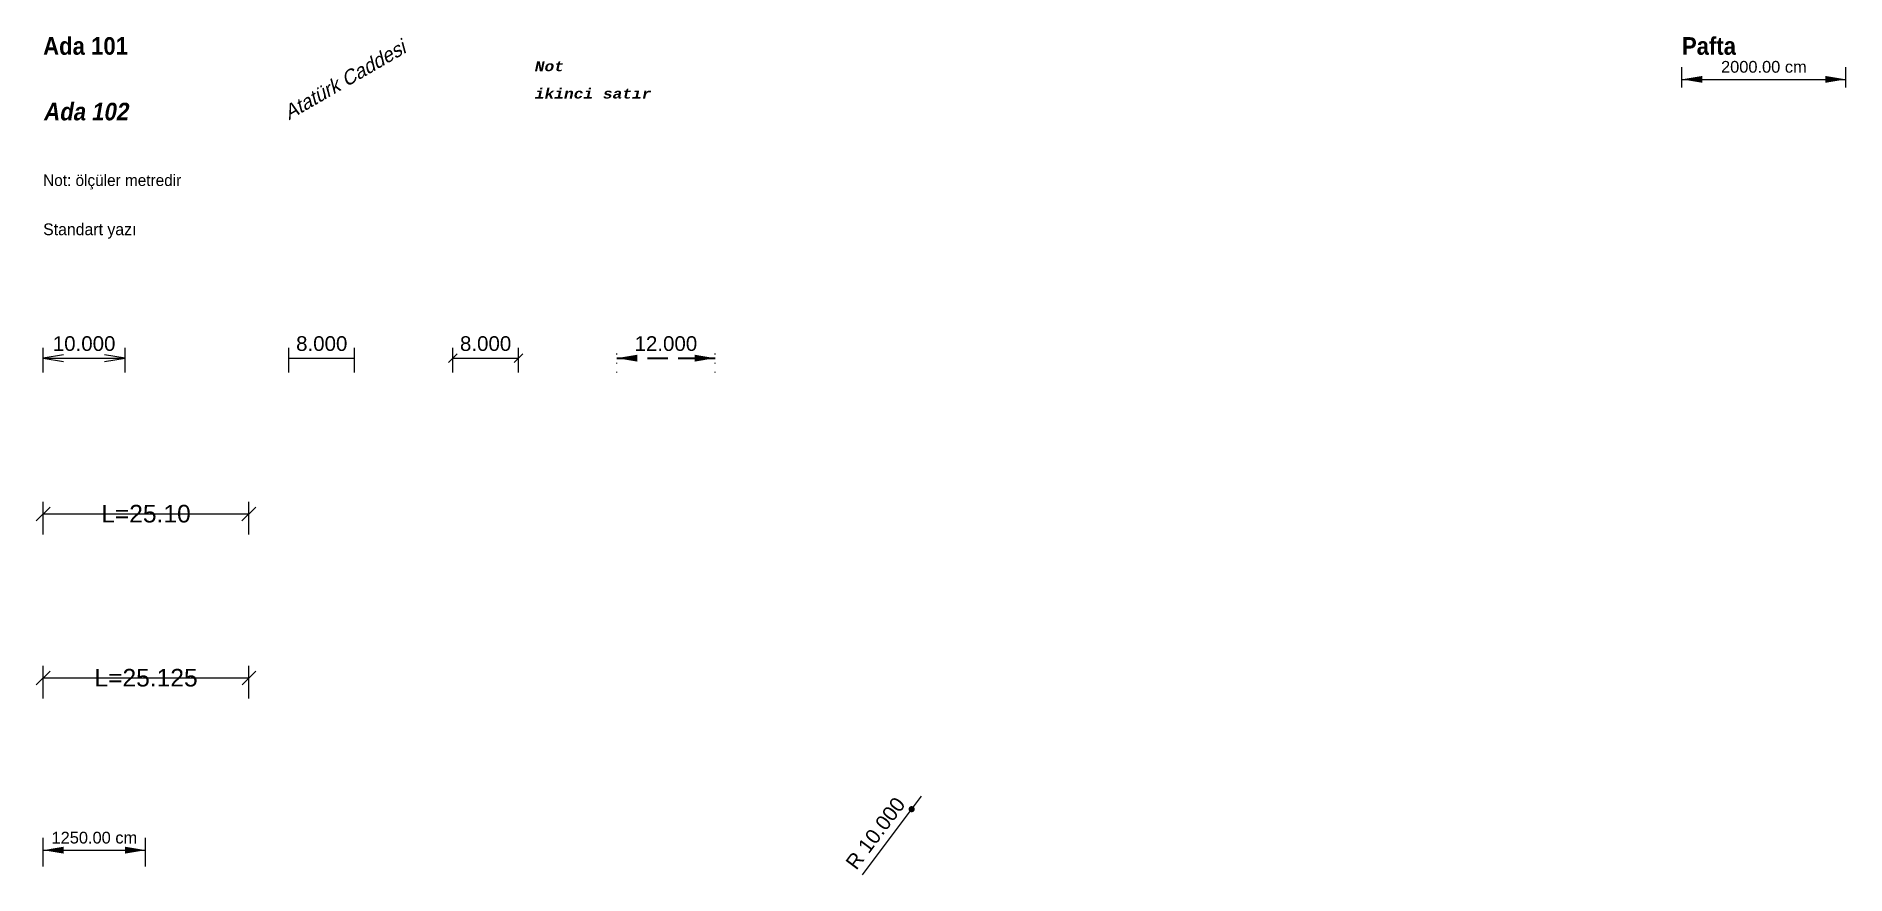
# Model space of a CAD drawing. Header units: metres. Extents: x 452299 to 452520, y 4412300 to 4412402.
import ezdxf

# ---------------------------------------------------------------- set-up
doc = ezdxf.new("R2010")
doc.units = ezdxf.units.M
doc.linetypes.add('DASHED', pattern=[3.75, 2.5, -1.25])
doc.linetypes.add('DOT', pattern=[1, 0, -1])
doc.layers.add('Yazı', color=7, linetype='Continuous', lineweight=25, true_color=0xe8e6e3)
doc.layers.add('Ölçü', color=42, linetype='Continuous', lineweight=18, true_color=0xe5a50a)
doc.styles.add('Ada no', font='arialbd.ttf', dxfattribs={"width": 0.9, "height": 2.147461})
doc.styles.add('KENTOS_ARIMO', font='arial.ttf')
doc.styles.add('KENTOS_QUICKSAND_B', font='Quicksand.ttf')
doc.styles.add('Not', font='courbi.ttf', dxfattribs={"height": 1.18457})
doc.styles.get("Standard").update_dxf_attribs({"font": 'arial.ttf'})
doc.styles.add('Yol adı', font='Barlow.ttf', dxfattribs={"oblique": 15})
doc.dimstyles.new('Açık', dxfattribs={"dimtxt": 1.789551, "dimasz": 2.5, "dimexe": 1.25, "dimexo": 1.25, "dimgap": 0.875, "dimtad": 1, "dimzin": 0, "dimdsep": 46, "dimcen": 2.5, "dimazin": 0, "dimtfac": 1, "dimtmove": 0, "dimatfit": 3, "dimarcsym": 0})
doc.dimstyles.new('Kadastro', dxfattribs={"dimtxt": 2.147461, "dimasz": 2.4, "dimexe": 1.5, "dimexo": 1.5, "dimgap": 1.05, "dimtad": 0, "dimdec": 3, "dimzin": 0, "dimdsep": 46, "dimtsz": 1.697056, "dimcen": 2.5, "dimazin": 0, "dimtfac": 1, "dimtmove": 0, "dimatfit": 3, "dimarcsym": 0})
doc.dimstyles.new('Mimari', dxfattribs={"dimtxt": 1.431641, "dimasz": 2.5, "dimexe": 1.5, "dimexo": 1, "dimgap": 0.8, "dimtad": 1, "dimlfac": 100, "dimzin": 0, "dimdsep": 46, "dimcen": 2.5, "dimazin": 0, "dimtfac": 1, "dimtmove": 0, "dimatfit": 3, "dimarcsym": 0})
doc.dimstyles.new('Noktalı', dxfattribs={"dimtxt": 1.789551, "dimasz": 1.5, "dimexe": 1.25, "dimexo": 1.25, "dimgap": 0.875, "dimtad": 1, "dimzin": 0, "dimdsep": 46, "dimcen": 2.5, "dimazin": 0, "dimtfac": 1, "dimtmove": 0, "dimatfit": 3, "dimarcsym": 0})
doc.dimstyles.new('Oksuz', dxfattribs={"dimtxt": 1.789551, "dimasz": 0, "dimexe": 1.25, "dimexo": 1.25, "dimgap": 0.875, "dimtad": 1, "dimzin": 0, "dimdsep": 46, "dimcen": 2.5, "dimazin": 0, "dimtfac": 1, "dimtmove": 0, "dimatfit": 3, "dimarcsym": 0})
doc.dimstyles.new('Renkli', dxfattribs={"dimtxt": 1.789551, "dimasz": 2.5, "dimexe": 1.25, "dimexo": 1.25, "dimgap": 0.875, "dimtad": 1, "dimzin": 0, "dimdsep": 46, "dimcen": 2.5, "dimclrd": 13, "dimclre": 153, "dimclrt": 103, "dimazin": 0, "dimtfac": 1, "dimtmove": 0, "dimatfit": 3, "dimlwd": 35, "dimlwe": 18, "dimarcsym": 0})
doc.dimstyles.get("Standard").update_dxf_attribs({"dimtxt": 2.5, "dimasz": 2.5, "dimexe": 1.25, "dimexo": 0.625, "dimtad": 1, "dimzin": 0, "dimdsep": 46, "dimcen": 2.5, "dimazin": 0, "dimtfac": 1, "dimtmove": 0, "dimatfit": 3, "dimarcsym": 0})

# ---------------------------------------------------------------- blocks, each defined once
blk = doc.blocks.new('*D2')
at = {"color": 0}
for p, q in [((452300, 4412301), (452300, 4412304.5)), ((452312.5, 4412301), (452312.5, 4412304.5)), ((452300, 4412303), (452312.5, 4412303))]:
    blk.add_line(p, q, dxfattribs=at)
for points in [[(452300, 4412303), (452302.5, 4412303.42), (452302.5, 4412302.58)], [(452312.5, 4412303), (452310, 4412302.58), (452310, 4412303.42)]]:
    blk.add_solid(points, dxfattribs=at)
at = {"color": 0, "insert": (452306.25, 4412304.52), "char_height": 1.432, "attachment_point": 5, "style": 'KENTOS_ARIMO'}
blk.add_mtext('1250.00 cm', dxfattribs=at)
blk = doc.blocks.new('*D3')
at = {"color": 0}
for p, q in [((452299.15, 4412323.15), (452300.85, 4412324.85)), ((452300, 4412321.5), (452300, 4412325.5)), ((452300, 4412324), (452325.12, 4412324)), ((452324.28, 4412323.15), (452325.97, 4412324.85)), ((452325.12, 4412321.5), (452325.12, 4412325.5))]:
    blk.add_line(p, q, dxfattribs=at)
at = {"color": 0, "insert": (452312.56, 4412324.02), "char_height": 2.147, "attachment_point": 5}
blk.add_mtext('L=25.125', dxfattribs=at)
blk = doc.blocks.new('*D4')
at = {"color": 0}
for p, q in [((452299.15, 4412343.15), (452300.85, 4412344.85)), ((452300, 4412341.5), (452300, 4412345.5)), ((452300, 4412344), (452325.1, 4412344)), ((452324.25, 4412343.15), (452325.95, 4412344.85)), ((452325.1, 4412341.5), (452325.1, 4412345.5))]:
    blk.add_line(p, q, dxfattribs=at)
at = {"color": 0, "insert": (452312.55, 4412344.02), "char_height": 2.147, "attachment_point": 5}
blk.add_mtext('L=25.10', dxfattribs=at)
blk = doc.blocks.new('*D5')
at = {"color": 0}
blk.add_line((452400, 4412300), (452407.2, 4412309.6), dxfattribs=at)
at = {"color": 0, "const_width": 0.375}
blk.add_lwpolyline([(452405.81, 4412308, 1), (452406.19, 4412308, 1)], format="xyb", close=True, dxfattribs=at)
at = {"color": 0, "insert": (452401.58, 4412305.06), "char_height": 1.79, "attachment_point": 5, "rotation": 53.1301}
blk.add_mtext('R 10.000', dxfattribs=at)
blk = doc.blocks.new('*D6')
at = {"color": 0}
for p, q in [((452300, 4412361.25), (452300, 4412364.25)), ((452310, 4412361.25), (452310, 4412364.25)), ((452302.5, 4412363.42), (452300, 4412363)), ((452300, 4412363), (452310, 4412363)), ((452300, 4412363), (452302.5, 4412362.58)), ((452310, 4412363), (452307.5, 4412363.42)), ((452307.5, 4412362.58), (452310, 4412363))]:
    blk.add_line(p, q, dxfattribs=at)
at = {"color": 0, "insert": (452305, 4412364.77), "char_height": 1.79, "attachment_point": 5}
blk.add_mtext('10.000', dxfattribs=at)
blk = doc.blocks.new('*D7')
at = {"color": 0}
for p, q in [((452330, 4412361.25), (452330, 4412364.25)), ((452338, 4412361.25), (452338, 4412364.25)), ((452330, 4412363), (452338, 4412363))]:
    blk.add_line(p, q, dxfattribs=at)
at = {"color": 0, "insert": (452334, 4412364.77), "char_height": 1.79, "attachment_point": 5}
blk.add_mtext('8.000', dxfattribs=at)
blk = doc.blocks.new('*D8')
at = {"color": 0}
for p, q in [((452350, 4412361.25), (452350, 4412364.25)), ((452358, 4412361.25), (452358, 4412364.25)), ((452349.47, 4412362.47), (452350.53, 4412363.53)), ((452350, 4412363), (452358, 4412363)), ((452357.47, 4412362.47), (452358.53, 4412363.53))]:
    blk.add_line(p, q, dxfattribs=at)
at = {"color": 0, "insert": (452354, 4412364.77), "char_height": 1.79, "attachment_point": 5}
blk.add_mtext('8.000', dxfattribs=at)
blk = doc.blocks.new('*D1')
at = {"color": 0}
for p, q in [((0, -4), (0, -1.5)), ((20, -4), (20, -1.5)), ((0, -3), (20, -3))]:
    blk.add_line(p, q, dxfattribs=at)
for points in [[(0, -3), (2.5, -2.58), (2.5, -3.42)], [(20, -3), (17.5, -3.42), (17.5, -2.58)]]:
    blk.add_solid(points, dxfattribs=at)
at = {"color": 0, "insert": (10, -1.48), "char_height": 1.432, "attachment_point": 5, "style": 'KENTOS_ARIMO'}
blk.add_mtext('2000.00 cm', dxfattribs=at)
blk = doc.blocks.new('*D9')
at = {"color": 153, "linetype": 'DOT', "lineweight": 18, "true_color": 0x4f8ef7}
for p, q in [((452370, 4412361.25), (452370, 4412364.25)), ((452382, 4412361.25), (452382, 4412364.25))]:
    blk.add_line(p, q, dxfattribs=at)
at = {"color": 13, "linetype": 'DASHED', "lineweight": 35, "true_color": 0xe5484d}
blk.add_line((452370, 4412363), (452382, 4412363), dxfattribs=at)
for points in [[(452370, 4412363), (452372.5, 4412363.42), (452372.5, 4412362.58)], [(452382, 4412363), (452379.5, 4412362.58), (452379.5, 4412363.42)]]:
    blk.add_solid(points, dxfattribs=at)
at = {"color": 103, "true_color": 0x5fbf77, "insert": (452376, 4412364.77), "char_height": 1.79, "attachment_point": 5}
blk.add_mtext('12.000', dxfattribs=at)
blk = doc.blocks.new('Pafta başlığı')
at = {"color": 0, "linetype": 'ByBlock', "lineweight": -2, "transparency": 16777216, "style": 'Ada no', "width": 0.9}
blk.add_text('Pafta', height=2.147461, dxfattribs=at).set_placement((0, 0))
at = {"color": 0, "linetype": 'ByBlock', "lineweight": -2, "transparency": 16777216}
dim = blk.add_aligned_dim(p1=(0, -5), p2=(20, -5), distance=2, text='2000.00 cm', dimstyle='Mimari', override={"dimtxt": 1.431641, "dimasz": 2.5, "dimexe": 1.5, "dimexo": 1, "dimgap": 0.8, "dimtad": 1, "dimtih": 0, "dimtoh": 0, "dimdec": 2, "dimlfac": 100, "dimpost": '<> cm', "dimtsz": 0, "dimaunit": 2, "dimadec": 4}, dxfattribs=at)
dim.commit()
dim.dimension.update_dxf_attribs({"geometry": '*D1', "text_midpoint": (10, -1.2)})

msp = doc.modelspace()

# ---------------------------------------------------------------- block references
at = {"layer": 'Yazı'}
msp.add_blockref('Pafta başlığı', (452500, 4412400), dxfattribs=at)

# ---------------------------------------------------------------- texts
at = {"layer": 'Yazı', "style": 'Ada no', "width": 0.9}
msp.add_text('Ada 101', height=2.147461, dxfattribs=at).set_placement((452300, 4412400))
at = {"layer": 'Yazı', "style": 'Yol adı', "oblique": 15}
msp.add_text('Atatürk Caddesi', height=1.75, rotation=30, dxfattribs=at).set_placement((452330, 4412392))
at = {"layer": 'Yazı', "style": 'Ada no', "oblique": 10, "width": 0.9}
msp.add_text('Ada 102', height=2.147461, dxfattribs=at).set_placement((452300, 4412392))
at = {"layer": 'Yazı', "style": 'KENTOS_QUICKSAND_B'}
msp.add_text('Not: ölçüler metredir', height=1.4, dxfattribs=at).set_placement((452300, 4412384))
at = {"layer": 'Yazı', "width": 0.966}
msp.add_text('Standart yazı', height=1.4316406, dxfattribs=at).set_placement((452300, 4412378))
at = {"layer": 'Yazı', "insert": (452360, 4412399.18457), "char_height": 1.1845703, "width": 30, "attachment_point": 1, "line_spacing_factor": 1.688376, "style": 'Not'}
msp.add_mtext('Not\\Pikinci satır', dxfattribs=at)

# ---------------------------------------------------------------- dimensions: what is measured, and where the dimension line sits
at = {"layer": 'Ölçü'}
for p1, p2, distance, dimstyle, override, picture, middle in [((452300, 4412360), (452310, 4412360), 3, 'Açık', {"dimtxt": 1.789551, "dimasz": 2.5, "dimexe": 1.25, "dimexo": 1.25, "dimgap": 0.875, "dimtad": 1, "dimtih": 0, "dimtoh": 0, "dimdec": 3, "dimtsz": 0, "dimaunit": 2, "dimadec": 4}, '*D6', (452305, 4412365.125)), ((452330, 4412360), (452338, 4412360), 3, 'Oksuz', {"dimtxt": 1.789551, "dimasz": 0, "dimexe": 1.25, "dimexo": 1.25, "dimgap": 0.875, "dimtad": 1, "dimtih": 0, "dimtoh": 0, "dimdec": 3, "dimtsz": 0, "dimaunit": 2, "dimadec": 4}, '*D7', (452334, 4412365.125)), ((452350, 4412360), (452358, 4412360), 3, 'Standard', {"dimtxt": 1.789551, "dimexe": 1.25, "dimexo": 1.25, "dimgap": 0.875, "dimtad": 1, "dimtih": 0, "dimtoh": 0, "dimdec": 3, "dimtsz": 1.06066, "dimaunit": 2, "dimadec": 4}, '*D8', (452354, 4412365.125)), ((452370, 4412360), (452382, 4412360), 3, 'Renkli', {"dimtxt": 1.789551, "dimasz": 2.5, "dimexe": 1.25, "dimexo": 1.25, "dimgap": 0.875, "dimtad": 1, "dimtih": 0, "dimtoh": 0, "dimdec": 3, "dimtsz": 0, "dimclrd": 13, "dimclre": 153, "dimclrt": 103, "dimaunit": 2, "dimadec": 4, "dimlwd": 35, "dimlwe": 18}, '*D9', (452376, 4412365.125)), ((452300, 4412340), (452325.1, 4412340), 4, 'Kadastro', {"dimtxt": 2.147461, "dimexe": 1.5, "dimexo": 1.5, "dimgap": 1.05, "dimtad": 0, "dimtih": 0, "dimtoh": 0, "dimdec": 2, "dimpost": 'L=<>', "dimtsz": 1.697056, "dimaunit": 2, "dimadec": 4}, '*D4', (452312.55, 4412344.45)), ((452300, 4412320), (452325.125, 4412320), 4, 'Kadastro', {"dimtxt": 2.147461, "dimexe": 1.5, "dimexo": 1.5, "dimgap": 1.05, "dimtad": 0, "dimtih": 0, "dimtoh": 0, "dimdec": 3, "dimpost": 'L=<>', "dimtsz": 1.697056, "dimaunit": 2, "dimadec": 4}, '*D3', (452312.5625, 4412324.45)), ((452300, 4412300), (452312.5, 4412300), 3, 'Mimari', {"dimtxt": 1.431641, "dimasz": 2.5, "dimexe": 1.5, "dimexo": 1, "dimgap": 0.8, "dimtad": 1, "dimtih": 0, "dimtoh": 0, "dimdec": 2, "dimlfac": 100, "dimpost": '<> cm', "dimtsz": 0, "dimaunit": 2, "dimadec": 4}, '*D2', (452306.25, 4412304.8))]:
    dim = msp.add_aligned_dim(p1=p1, p2=p2, distance=distance, dimstyle=dimstyle, override=override, dxfattribs=at)
    dim.commit()
    dim.dimension.update_dxf_attribs({"geometry": picture, "text_midpoint": middle})
dim = msp.add_radius_dim(center=(452400, 4412300), mpoint=(452406, 4412308), dimstyle='Noktalı', override={"dimtxt": 1.789551, "dimasz": 1.5, "dimexe": 1.25, "dimexo": 1.25, "dimgap": 0.875, "dimtad": 1, "dimtih": 0, "dimtoh": 0, "dimdec": 3, "dimtsz": 0, "dimaunit": 2, "dimadec": 4}, dxfattribs=at)
dim.commit()
dim.dimension.update_dxf_attribs({"geometry": '*D5', "text_midpoint": (452401.3, 4412305.275)})

doc.saveas('drawing.dxf')
